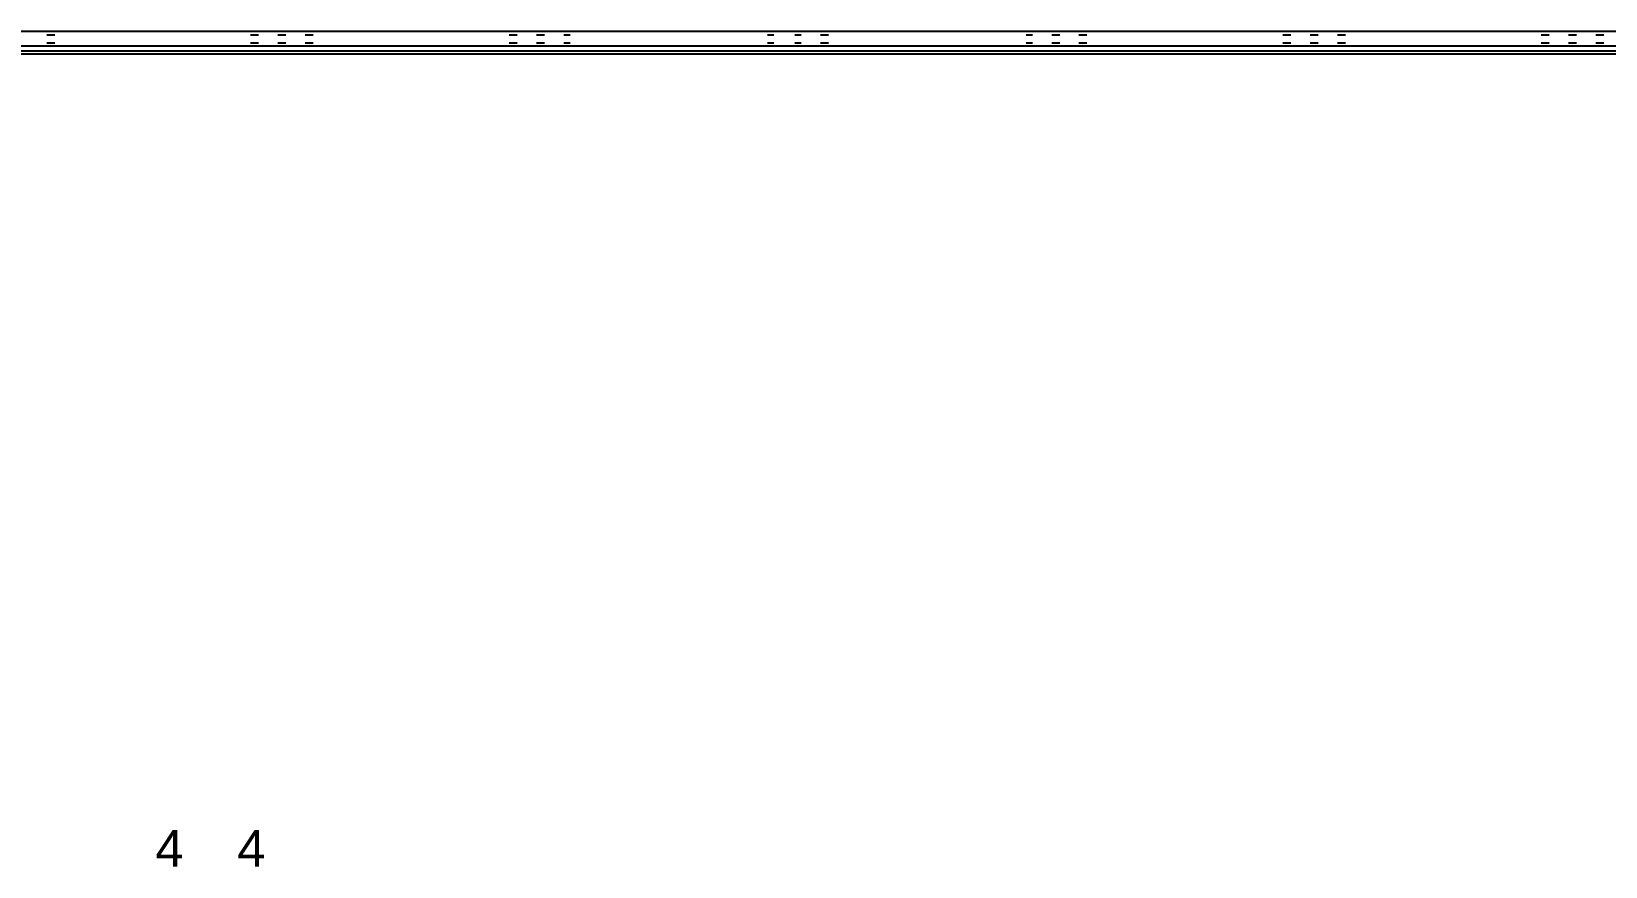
# Model space of a CAD drawing. Header units: millimetres. Extents: x 5 to 415, y 48 to 251.
# Drawn here: x 264.24 to 281.53, y 108.6 to 117.78 of the extents above; entities that cross this region are included whole.
import ezdxf

# ---------------------------------------------------------------- set-up
doc = ezdxf.new("R2010")
doc.units = ezdxf.units.MM
doc.layers.add('P', color=7, linetype='Continuous')
doc.layers.add('T', color=7, linetype='Continuous')

msp = doc.modelspace()

# ---------------------------------------------------------------- linework, layer by layer
at = {"layer": 'P'}
for points in [[(288.625, 117.775), (169.157, 117.775)], [(169.157, 117.616), (288.625, 117.616)], [(169.157, 117.616), (288.625, 117.616)], [(264.407, 117.74), (264.495, 117.74)], [(264.407, 117.651), (264.495, 117.651)], [(266.647, 117.74), (266.735, 117.74)], [(266.647, 117.651), (266.735, 117.651)], [(266.947, 117.74), (267.035, 117.74)], [(266.947, 117.651), (267.035, 117.651)], [(267.247, 117.74), (267.335, 117.74)], [(267.247, 117.651), (267.335, 117.651)], [(269.487, 117.74), (269.575, 117.74)], [(269.487, 117.651), (269.575, 117.651)], [(269.787, 117.74), (269.875, 117.74)], [(269.787, 117.651), (269.875, 117.651)], [(270.087, 117.74), (270.157, 117.74)], [(270.087, 117.651), (270.157, 117.651)], [(272.327, 117.74), (272.397, 117.74)], [(272.327, 117.651), (272.397, 117.651)], [(272.627, 117.74), (272.697, 117.74)], [(272.627, 117.651), (272.697, 117.651)], [(272.909, 117.74), (272.997, 117.74)], [(272.909, 117.651), (272.997, 117.651)], [(275.167, 117.74), (275.237, 117.74)], [(275.167, 117.651), (275.237, 117.651)], [(275.449, 117.74), (275.537, 117.74)], [(275.449, 117.651), (275.537, 117.651)], [(275.749, 117.74), (275.837, 117.74)], [(275.749, 117.651), (275.837, 117.651)], [(277.989, 117.74), (278.077, 117.74)], [(277.989, 117.651), (278.077, 117.651)], [(278.289, 117.74), (278.377, 117.74)], [(278.289, 117.651), (278.377, 117.651)], [(278.589, 117.74), (278.677, 117.74)], [(278.589, 117.651), (278.677, 117.651)], [(280.829, 117.74), (280.917, 117.74)], [(280.829, 117.651), (280.917, 117.651)], [(281.129, 117.74), (281.217, 117.74)], [(281.129, 117.651), (281.217, 117.651)], [(281.428, 117.74), (281.517, 117.74)], [(281.428, 117.651), (281.517, 117.651)], [(169.157, 117.563), (288.625, 117.563)], [(169.157, 117.563), (288.625, 117.563)], [(169.157, 117.528), (288.625, 117.528)], [(264.407, 117.563), (264.495, 117.563)], [(266.647, 117.563), (266.735, 117.563)], [(266.947, 117.563), (267.035, 117.563)], [(267.247, 117.563), (267.335, 117.563)], [(269.487, 117.563), (269.575, 117.563)], [(269.787, 117.563), (269.875, 117.563)], [(270.087, 117.563), (270.157, 117.563)], [(272.327, 117.563), (272.397, 117.563)], [(272.627, 117.563), (272.697, 117.563)], [(272.909, 117.563), (272.997, 117.563)], [(275.167, 117.563), (275.237, 117.563)], [(275.449, 117.563), (275.537, 117.563)], [(275.749, 117.563), (275.837, 117.563)], [(277.989, 117.563), (278.077, 117.563)], [(278.289, 117.563), (278.377, 117.563)], [(278.589, 117.563), (278.677, 117.563)], [(280.829, 117.563), (280.917, 117.563)], [(281.129, 117.563), (281.217, 117.563)], [(281.428, 117.563), (281.517, 117.563)]]:
    msp.add_lwpolyline(points, dxfattribs=at)

# ---------------------------------------------------------------- texts
at = {"layer": 'T', "char_height": 0.4, "attachment_point": 7}
for insert in [(265.6, 108.6), (266.5, 108.6)]:
    msp.add_mtext('{\\fArial|b0|i0|c0|p18;4}', dxfattribs=dict(at, insert=insert))

doc.saveas('drawing.dxf')
